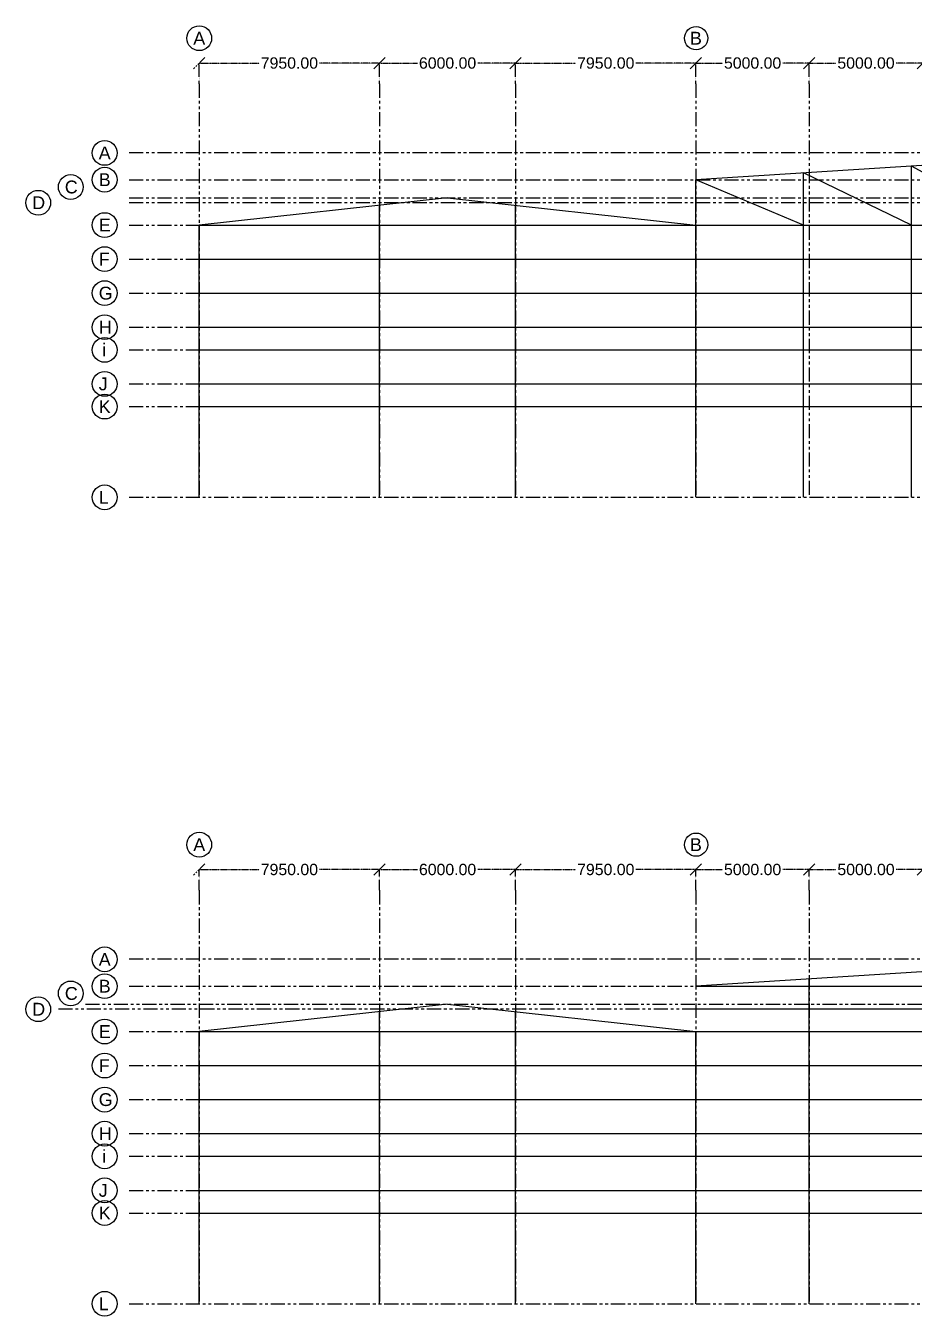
# Model space of a CAD drawing. Header units: inches. Extents: x 8519 to 881470, y -4476 to 84370.
# Drawn here: x 382475 to 421648, y -541 to 56336 of the extents above; entities that cross this region are included whole.
import ezdxf

# ---------------------------------------------------------------- set-up
doc = ezdxf.new("R2010")
doc.units = ezdxf.units.IN
doc.header["$MEASUREMENT"] = 0
doc.header["$PDMODE"] = 34
doc.linetypes.add('ACAD_ISO03W100', pattern=[30, 12, -18])
doc.linetypes.add('PHANTOM2', pattern=[1.25, 0.625, -0.125, 0.125, -0.125, 0.125, -0.125])
for name, color, linetype in [('axis', 8, 'PHANTOM2'), ('dimensions', 1, 'PHANTOM2'), ('initial layout', 7, 'Continuous'), ('text', 3, 'Continuous')]:
    doc.layers.add(name, color=color, linetype=linetype)
doc.styles.get("Standard").update_dxf_attribs({"font": 'arial.ttf'})
doc.dimstyles.new('Dim_1', dxfattribs={"dimtxt": 500, "dimasz": 500, "dimexe": 0.0625, "dimexo": 0.0625, "dimgap": 100, "dimtad": 0, "dimtih": 1, "dimtoh": 1, "dimzin": 0, "dimdsep": 46, "dimtxsty": 'Standard', "dimblk": 'OBLIQUE', "dimcen": 0.09, "dimclrd": 256, "dimclre": 256, "dimclrt": 256, "dimadec": 0, "dimazin": 0, "dimtfac": 1, "dimtofl": 0, "dimtmove": 0, "dimatfit": 3, "dimfxl": 1, "dimtfillclr": 256, "dimtolj": 1, "dimtzin": 0, "dimlwe": -1, "dimarcsym": 0})

# ---------------------------------------------------------------- blocks, each defined once
blk = doc.blocks.new('_Oblique')
at = {"color": 0, "linetype": 'ByBlock', "lineweight": -2}
blk.add_line((-0.5, -0.5), (0.5, 0.5), dxfattribs=at)
blk = doc.blocks.new('*D153')
at = {"layer": 'Defpoints', "color": 0, "transparency": 16777216}
for p in [(390123, 19146), (390123, 18235), (398073, 18235)]:
    blk.add_point(p, dxfattribs=at)
at = {"layer": 'dimensions', "linetype": 'ACAD_ISO03W100', "transparency": 16777216}
for p, q in [((390123, 18235), (390123, 19146)), ((398073, 18235), (398073, 19146))]:
    blk.add_line(p, q, dxfattribs=at)
at = {"layer": 'dimensions', "lineweight": -2, "transparency": 16777216}
for p, q in [((390123, 19146), (392769, 19146)), ((398073, 19146), (395427, 19146))]:
    blk.add_line(p, q, dxfattribs=at)
at = {"layer": 'dimensions', "lineweight": -2, "transparency": 16777216, "xscale": 500, "yscale": 500, "zscale": 500, "rotation": 180}
blk.add_blockref('_Oblique', (390123, 19146), dxfattribs=at)
at = {"layer": 'dimensions', "lineweight": -2, "transparency": 16777216, "xscale": 500, "yscale": 500, "zscale": 500}
blk.add_blockref('_Oblique', (398073, 19146), dxfattribs=at)
at = {"layer": 'dimensions', "transparency": 16777216, "insert": (394098, 19146), "char_height": 500, "attachment_point": 5}
blk.add_mtext('\\A1;7950.00', dxfattribs=at)
blk = doc.blocks.new('*D154')
at = {"layer": 'Defpoints', "color": 0, "transparency": 16777216}
for p in [(398073, 19146), (398073, 18235), (404073, 18235)]:
    blk.add_point(p, dxfattribs=at)
at = {"layer": 'dimensions', "linetype": 'ACAD_ISO03W100', "transparency": 16777216}
for p, q in [((398073, 18235), (398073, 19146)), ((404073, 18235), (404073, 19146))]:
    blk.add_line(p, q, dxfattribs=at)
at = {"layer": 'dimensions', "lineweight": -2, "transparency": 16777216}
for p, q in [((398073, 19146), (399740, 19146)), ((404073, 19146), (402406, 19146))]:
    blk.add_line(p, q, dxfattribs=at)
at = {"layer": 'dimensions', "lineweight": -2, "transparency": 16777216, "xscale": 500, "yscale": 500, "zscale": 500, "rotation": 180}
blk.add_blockref('_Oblique', (398073, 19146), dxfattribs=at)
at = {"layer": 'dimensions', "lineweight": -2, "transparency": 16777216, "xscale": 500, "yscale": 500, "zscale": 500}
blk.add_blockref('_Oblique', (404073, 19146), dxfattribs=at)
at = {"layer": 'dimensions', "transparency": 16777216, "insert": (401073, 19146), "char_height": 500, "attachment_point": 5}
blk.add_mtext('\\A1;6000.00', dxfattribs=at)
blk = doc.blocks.new('*D155')
at = {"layer": 'Defpoints', "color": 0, "transparency": 16777216}
for p in [(404073, 19146), (404073, 18235), (412023, 18235)]:
    blk.add_point(p, dxfattribs=at)
at = {"layer": 'dimensions', "linetype": 'ACAD_ISO03W100', "transparency": 16777216}
for p, q in [((404073, 18235), (404073, 19146)), ((412023, 18235), (412023, 19146))]:
    blk.add_line(p, q, dxfattribs=at)
at = {"layer": 'dimensions', "lineweight": -2, "transparency": 16777216}
for p, q in [((404073, 19146), (406719, 19146)), ((412023, 19146), (409377, 19146))]:
    blk.add_line(p, q, dxfattribs=at)
at = {"layer": 'dimensions', "lineweight": -2, "transparency": 16777216, "xscale": 500, "yscale": 500, "zscale": 500, "rotation": 180}
blk.add_blockref('_Oblique', (404073, 19146), dxfattribs=at)
at = {"layer": 'dimensions', "lineweight": -2, "transparency": 16777216, "xscale": 500, "yscale": 500, "zscale": 500}
blk.add_blockref('_Oblique', (412023, 19146), dxfattribs=at)
at = {"layer": 'dimensions', "transparency": 16777216, "insert": (408048, 19146), "char_height": 500, "attachment_point": 5}
blk.add_mtext('\\A1;7950.00', dxfattribs=at)
blk = doc.blocks.new('*D156')
at = {"layer": 'Defpoints', "color": 0, "transparency": 16777216}
for p in [(412023, 19146), (412023, 18235), (417023, 18235)]:
    blk.add_point(p, dxfattribs=at)
at = {"layer": 'dimensions', "linetype": 'ACAD_ISO03W100', "transparency": 16777216}
for p, q in [((412023, 18235), (412023, 19146)), ((417023, 18235), (417023, 19146))]:
    blk.add_line(p, q, dxfattribs=at)
at = {"layer": 'dimensions', "lineweight": -2, "transparency": 16777216}
for p, q in [((412023, 19146), (413192, 19146)), ((417023, 19146), (415854, 19146))]:
    blk.add_line(p, q, dxfattribs=at)
at = {"layer": 'dimensions', "lineweight": -2, "transparency": 16777216, "xscale": 500, "yscale": 500, "zscale": 500, "rotation": 180}
blk.add_blockref('_Oblique', (412023, 19146), dxfattribs=at)
at = {"layer": 'dimensions', "lineweight": -2, "transparency": 16777216, "xscale": 500, "yscale": 500, "zscale": 500}
blk.add_blockref('_Oblique', (417023, 19146), dxfattribs=at)
at = {"layer": 'dimensions', "transparency": 16777216, "insert": (414523, 19146), "char_height": 500, "attachment_point": 5}
blk.add_mtext('\\A1;5000.00', dxfattribs=at)
blk = doc.blocks.new('*D157')
at = {"layer": 'Defpoints', "color": 0, "transparency": 16777216}
for p in [(417023, 19146), (417023, 18235), (422023, 18235)]:
    blk.add_point(p, dxfattribs=at)
at = {"layer": 'dimensions', "linetype": 'ACAD_ISO03W100', "transparency": 16777216}
for p, q in [((417023, 18235), (417023, 19146)), ((422023, 18235), (422023, 19146))]:
    blk.add_line(p, q, dxfattribs=at)
at = {"layer": 'dimensions', "lineweight": -2, "transparency": 16777216}
for p, q in [((417023, 19146), (418192, 19146)), ((422023, 19146), (420854, 19146))]:
    blk.add_line(p, q, dxfattribs=at)
at = {"layer": 'dimensions', "lineweight": -2, "transparency": 16777216, "xscale": 500, "yscale": 500, "zscale": 500, "rotation": 180}
blk.add_blockref('_Oblique', (417023, 19146), dxfattribs=at)
at = {"layer": 'dimensions', "lineweight": -2, "transparency": 16777216, "xscale": 500, "yscale": 500, "zscale": 500}
blk.add_blockref('_Oblique', (422023, 19146), dxfattribs=at)
at = {"layer": 'dimensions', "transparency": 16777216, "insert": (419523, 19146), "char_height": 500, "attachment_point": 5}
blk.add_mtext('\\A1;5000.00', dxfattribs=at)
blk = doc.blocks.new('*D189')
at = {"layer": 'Defpoints', "color": 0, "transparency": 16777216}
for p in [(398073, 54693), (390123, 53782), (398073, 53782)]:
    blk.add_point(p, dxfattribs=at)
at = {"layer": 'dimensions', "linetype": 'ACAD_ISO03W100', "transparency": 16777216}
for p, q in [((390123, 53783), (390123, 54693)), ((398073, 53783), (398073, 54693))]:
    blk.add_line(p, q, dxfattribs=at)
at = {"layer": 'dimensions', "lineweight": -2, "transparency": 16777216}
for p, q in [((390123, 54693), (392769, 54693)), ((398073, 54693), (395427, 54693))]:
    blk.add_line(p, q, dxfattribs=at)
at = {"layer": 'dimensions', "lineweight": -2, "transparency": 16777216, "xscale": 500, "yscale": 500, "zscale": 500, "rotation": 180}
blk.add_blockref('_Oblique', (390123, 54693), dxfattribs=at)
at = {"layer": 'dimensions', "lineweight": -2, "transparency": 16777216, "xscale": 500, "yscale": 500, "zscale": 500}
blk.add_blockref('_Oblique', (398073, 54693), dxfattribs=at)
at = {"layer": 'dimensions', "transparency": 16777216, "insert": (394098, 54693), "char_height": 500, "attachment_point": 5}
blk.add_mtext('\\A1;7950.00', dxfattribs=at)
blk = doc.blocks.new('*D167')
at = {"layer": 'Defpoints', "color": 0, "transparency": 16777216}
for p in [(404073, 54693), (398073, 53782), (404073, 53782)]:
    blk.add_point(p, dxfattribs=at)
at = {"layer": 'dimensions', "linetype": 'ACAD_ISO03W100', "transparency": 16777216}
for p, q in [((398073, 53783), (398073, 54693)), ((404073, 53783), (404073, 54693))]:
    blk.add_line(p, q, dxfattribs=at)
at = {"layer": 'dimensions', "lineweight": -2, "transparency": 16777216}
for p, q in [((398073, 54693), (399740, 54693)), ((404073, 54693), (402406, 54693))]:
    blk.add_line(p, q, dxfattribs=at)
at = {"layer": 'dimensions', "lineweight": -2, "transparency": 16777216, "xscale": 500, "yscale": 500, "zscale": 500, "rotation": 180}
blk.add_blockref('_Oblique', (398073, 54693), dxfattribs=at)
at = {"layer": 'dimensions', "lineweight": -2, "transparency": 16777216, "xscale": 500, "yscale": 500, "zscale": 500}
blk.add_blockref('_Oblique', (404073, 54693), dxfattribs=at)
at = {"layer": 'dimensions', "transparency": 16777216, "insert": (401073, 54693), "char_height": 500, "attachment_point": 5}
blk.add_mtext('\\A1;6000.00', dxfattribs=at)
blk = doc.blocks.new('*D168')
at = {"layer": 'Defpoints', "color": 0, "transparency": 16777216}
for p in [(412023, 54693), (404073, 53782), (412023, 53782)]:
    blk.add_point(p, dxfattribs=at)
at = {"layer": 'dimensions', "linetype": 'ACAD_ISO03W100', "transparency": 16777216}
for p, q in [((404073, 53783), (404073, 54693)), ((412023, 53783), (412023, 54693))]:
    blk.add_line(p, q, dxfattribs=at)
at = {"layer": 'dimensions', "lineweight": -2, "transparency": 16777216}
for p, q in [((404073, 54693), (406719, 54693)), ((412023, 54693), (409377, 54693))]:
    blk.add_line(p, q, dxfattribs=at)
at = {"layer": 'dimensions', "lineweight": -2, "transparency": 16777216, "xscale": 500, "yscale": 500, "zscale": 500, "rotation": 180}
blk.add_blockref('_Oblique', (404073, 54693), dxfattribs=at)
at = {"layer": 'dimensions', "lineweight": -2, "transparency": 16777216, "xscale": 500, "yscale": 500, "zscale": 500}
blk.add_blockref('_Oblique', (412023, 54693), dxfattribs=at)
at = {"layer": 'dimensions', "transparency": 16777216, "insert": (408048, 54693), "char_height": 500, "attachment_point": 5}
blk.add_mtext('\\A1;7950.00', dxfattribs=at)
blk = doc.blocks.new('*D169')
at = {"layer": 'Defpoints', "color": 0, "transparency": 16777216}
for p in [(417023, 54693), (412023, 53782), (417023, 53782)]:
    blk.add_point(p, dxfattribs=at)
at = {"layer": 'dimensions', "linetype": 'ACAD_ISO03W100', "transparency": 16777216}
for p, q in [((412023, 53783), (412023, 54693)), ((417023, 53783), (417023, 54693))]:
    blk.add_line(p, q, dxfattribs=at)
at = {"layer": 'dimensions', "lineweight": -2, "transparency": 16777216}
for p, q in [((412023, 54693), (413192, 54693)), ((417023, 54693), (415854, 54693))]:
    blk.add_line(p, q, dxfattribs=at)
at = {"layer": 'dimensions', "lineweight": -2, "transparency": 16777216, "xscale": 500, "yscale": 500, "zscale": 500, "rotation": 180}
blk.add_blockref('_Oblique', (412023, 54693), dxfattribs=at)
at = {"layer": 'dimensions', "lineweight": -2, "transparency": 16777216, "xscale": 500, "yscale": 500, "zscale": 500}
blk.add_blockref('_Oblique', (417023, 54693), dxfattribs=at)
at = {"layer": 'dimensions', "transparency": 16777216, "insert": (414523, 54693), "char_height": 500, "attachment_point": 5}
blk.add_mtext('\\A1;5000.00', dxfattribs=at)
blk = doc.blocks.new('*D170')
at = {"layer": 'Defpoints', "color": 0, "transparency": 16777216}
for p in [(422023, 54693), (417023, 53782), (422023, 53782)]:
    blk.add_point(p, dxfattribs=at)
at = {"layer": 'dimensions', "linetype": 'ACAD_ISO03W100', "transparency": 16777216}
for p, q in [((417023, 53783), (417023, 54693)), ((422023, 53783), (422023, 54693))]:
    blk.add_line(p, q, dxfattribs=at)
at = {"layer": 'dimensions', "lineweight": -2, "transparency": 16777216}
for p, q in [((417023, 54693), (418192, 54693)), ((422023, 54693), (420854, 54693))]:
    blk.add_line(p, q, dxfattribs=at)
at = {"layer": 'dimensions', "lineweight": -2, "transparency": 16777216, "xscale": 500, "yscale": 500, "zscale": 500, "rotation": 180}
blk.add_blockref('_Oblique', (417023, 54693), dxfattribs=at)
at = {"layer": 'dimensions', "lineweight": -2, "transparency": 16777216, "xscale": 500, "yscale": 500, "zscale": 500}
blk.add_blockref('_Oblique', (422023, 54693), dxfattribs=at)
at = {"layer": 'dimensions', "transparency": 16777216, "insert": (419523, 54693), "char_height": 500, "attachment_point": 5}
blk.add_mtext('\\A1;5000.00', dxfattribs=at)

msp = doc.modelspace()

# ---------------------------------------------------------------- linework, layer by layer
at = {"layer": 'axis', "ltscale": 1000}
for p, q in [((390123.077, 53782.443), (390123.077, 35552.621)), ((398073.077, 53782.443), (398073.077, 35552.621)), ((404073.077, 53782.443), (404073.077, 35552.621)), ((412023.077, 53782.443), (412023.077, 35552.621)), ((417023.077, 53782.443), (417023.077, 35552.621)), ((387027.327, 50752.621), (475763.541, 50752.621)), ((387027.327, 49552.621), (475763.541, 49552.621)), ((387027.327, 48752.621), (475763.541, 48752.621)), ((387027.327, 48552.621), (475763.541, 48552.621)), ((387027.327, 47552.621), (475763.541, 47552.621)), ((387027.327, 46052.621), (475763.541, 46052.621)), ((387027.327, 44552.621), (475763.541, 44552.621)), ((387027.327, 43052.621), (475763.541, 43052.621)), ((387027.327, 42052.621), (475763.541, 42052.621)), ((387027.327, 40552.621), (475763.541, 40552.621)), ((387027.327, 39552.621), (475763.541, 39552.621)), ((387027.327, 35552.621), (475763.541, 35552.621)), ((390123.077, 18235.131), (390123.077, 5.309)), ((398073.077, 18235.131), (398073.077, 5.309)), ((404073.077, 18235.131), (404073.077, 5.309)), ((412023.077, 18235.131), (412023.077, 5.309)), ((417023.077, 18235.131), (417023.077, 5.309)), ((387027.327, 15205.309), (475763.541, 15205.309)), ((387027.327, 14005.309), (475763.541, 14005.309)), ((385106.56, 13205.309), (475763.541, 13205.309)), ((383913.686, 13005.309), (475763.541, 13005.309)), ((387027.327, 12005.309), (475763.541, 12005.309)), ((387027.327, 10505.309), (475763.541, 10505.309)), ((387027.327, 9005.309), (475763.541, 9005.309)), ((387027.327, 7505.309), (475763.541, 7505.309)), ((387027.327, 6505.309), (475763.541, 6505.309)), ((387027.327, 5005.309), (475763.541, 5005.309)), ((387027.327, 4005.309), (475763.541, 4005.309)), ((387027.327, 5.309), (475763.541, 5.309))]:
    msp.add_line(p, q, dxfattribs=at)
at = {"layer": 'initial layout'}
for p, q in [((431023.077, 50752.621), (412023.077, 49552.621)), ((421523.077, 47552.621), (421523.077, 50152.621)), ((426273.077, 47552.621), (421523.077, 50152.621)), ((412023.077, 47552.621), (412023.077, 49552.621)), ((416773.077, 47552.621), (412023.077, 49552.621)), ((416773.077, 47552.621), (416773.077, 49852.621)), ((421523.077, 47552.621), (416773.077, 49852.621)), ((401073.077, 48752.621), (390123.077, 47552.621)), ((398073.077, 35552.621), (398073.077, 48423.854)), ((401073.077, 48752.621), (412023.077, 47552.621)), ((404073.077, 35552.621), (404073.077, 48423.854)), ((390123.077, 35552.621), (390123.077, 47552.621)), ((390123.077, 47552.621), (412023.077, 47552.621)), ((412023.077, 35552.621), (412023.077, 47552.621)), ((412023.077, 47552.621), (431023.077, 47552.621)), ((416773.077, 35552.621), (416773.077, 47552.621)), ((421523.077, 35552.621), (421523.077, 47552.621)), ((390123.077, 46052.621), (412023.077, 46052.621)), ((412023.077, 46052.621), (450023.077, 46052.621)), ((390123.077, 44552.621), (412023.077, 44552.621)), ((412023.077, 44552.621), (450023.077, 44552.621)), ((390123.077, 43052.621), (412023.077, 43052.621)), ((412023.077, 43052.621), (450023.077, 43052.621)), ((390123.077, 42052.621), (412023.077, 42052.621)), ((412023.077, 42052.621), (450023.077, 42052.621)), ((390123.077, 40552.621), (412023.077, 40552.621)), ((412023.077, 40552.621), (450023.077, 40552.621)), ((390123.077, 39552.621), (412023.077, 39552.621)), ((412023.077, 39552.621), (450023.077, 39552.621)), ((431023.077, 15205.309), (412023.077, 14005.309)), ((417023.077, 5.309), (417023.077, 14321.098)), ((412023.077, 14005.309), (450023.077, 14005.309)), ((401073.077, 13205.309), (390123.077, 12005.309)), ((401073.077, 13205.309), (412023.077, 12005.309)), ((398073.077, 5.309), (398073.077, 12876.542)), ((404073.077, 5.309), (404073.077, 12876.542)), ((412023.077, 13005.309), (450023.077, 13005.309)), ((390123.077, 5.309), (390123.077, 12005.309)), ((390123.077, 12005.309), (412023.077, 12005.309)), ((412023.077, 5.309), (412023.077, 12005.309)), ((412023.077, 12005.309), (450023.077, 12005.309)), ((390123.077, 10505.309), (412023.077, 10505.309)), ((412023.077, 10505.309), (450023.077, 10505.309)), ((390123.077, 9005.309), (412023.077, 9005.309)), ((412023.077, 9005.309), (450023.077, 9005.309)), ((390123.077, 7505.309), (412023.077, 7505.309)), ((412023.077, 7505.309), (450023.077, 7505.309)), ((390123.077, 6505.309), (412023.077, 6505.309)), ((412023.077, 6505.309), (450023.077, 6505.309)), ((390123.077, 5005.309), (412023.077, 5005.309)), ((412023.077, 5005.309), (450023.077, 5005.309)), ((390123.077, 4005.309), (412023.077, 4005.309)), ((412023.077, 4005.309), (450023.077, 4005.309))]:
    msp.add_line(p, q, dxfattribs=at)
at = {"layer": 'text'}
for centre, radius in [((390123.077, 55789.815), 546.492), ((412030.975, 55789.815), 512.583), ((385954.228, 50733.837), 546.492), ((385954.228, 49552.621), 546.492), ((384459.475, 49232.897), 546.492), ((383021.821, 48537.307), 546.492), ((385954.228, 47552.621), 546.492), ((385954.228, 46052.621), 546.492), ((385954.228, 44552.621), 546.492), ((385954.228, 43052.621), 546.492), ((385954.228, 42052.621), 546.492), ((385954.228, 40552.621), 546.492), ((385954.228, 39552.621), 546.492), ((385954.228, 35552.621), 546.492), ((390123.077, 20242.502), 546.492), ((412030.975, 20242.502), 512.583), ((385954.228, 15186.524), 546.492), ((384459.475, 13685.585), 546.492), ((385954.228, 14005.309), 546.492), ((383021.821, 12989.995), 546.492), ((385954.228, 12005.309), 546.492), ((385954.228, 10505.309), 546.492), ((385954.228, 9005.309), 546.492), ((385954.228, 7505.309), 546.492), ((385954.228, 6505.309), 546.492), ((385954.228, 5005.309), 546.492), ((385954.228, 4005.309), 546.492), ((385954.228, 5.309), 546.492)]:
    msp.add_circle(centre, radius, dxfattribs=at)

# ---------------------------------------------------------------- texts
for s, p in [('A', (389859.929, 55507.403)), ('B', (411759.929, 55507.403)), ('A', (385691.08, 50451.425)), ('C', (384196.327, 48950.485)), ('B', (385691.08, 49270.209)), ('D', (382758.673, 48254.896)), ('E', (385691.08, 47270.209)), ('F', (385691.08, 45770.209)), ('G', (385691.08, 44270.209)), ('H', (385691.08, 42770.209)), ('i', (385845.128, 41770.072)), ('J', (385691.08, 40270.209)), ('K', (385691.08, 39270.209)), ('L', (385691.08, 35270.209)), ('A', (389859.929, 19960.09)), ('B', (411759.929, 19960.09)), ('A', (385691.08, 14904.112)), ('B', (385691.08, 13722.897)), ('C', (384196.327, 13403.173)), ('D', (382758.673, 12707.583)), ('E', (385691.08, 11722.897)), ('F', (385691.08, 10222.897)), ('G', (385691.08, 8722.897)), ('H', (385691.08, 7222.897)), ('i', (385845.128, 6222.76)), ('J', (385691.08, 4722.897)), ('K', (385691.08, 3722.897)), ('L', (385691.08, -277.103))]:
    msp.add_text(s, height=564.824, dxfattribs=at).set_placement(p)

# ---------------------------------------------------------------- dimensions: what is measured, and where the dimension line sits
at = {"layer": 'dimensions'}
for base, p1, p2, picture, middle in [((398073.077, 54693.353), (390123.077, 53782.443), (398073.077, 53782.443), '*D189', (394098.077, 54693.353)), ((404073.077, 54693.353), (398073.077, 53782.443), (404073.077, 53782.443), '*D167', (401073.077, 54693.353)), ((412023.077, 54693.353), (404073.077, 53782.443), (412023.077, 53782.443), '*D168', (408048.077, 54693.353)), ((417023.077, 54693.353), (412023.077, 53782.443), (417023.077, 53782.443), '*D169', (414523.077, 54693.353)), ((422023.077, 54693.353), (417023.077, 53782.443), (422023.077, 53782.443), '*D170', (419523.077, 54693.353)), ((390123.077, 19146.041), (398073.077, 18235.131), (390123.077, 18235.131), '*D153', (394098.077, 19146.041)), ((398073.077, 19146.041), (404073.077, 18235.131), (398073.077, 18235.131), '*D154', (401073.077, 19146.041)), ((404073.077, 19146.041), (412023.077, 18235.131), (404073.077, 18235.131), '*D155', (408048.077, 19146.041)), ((412023.077, 19146.041), (417023.077, 18235.131), (412023.077, 18235.131), '*D156', (414523.077, 19146.041)), ((417023.077, 19146.041), (422023.077, 18235.131), (417023.077, 18235.131), '*D157', (419523.077, 19146.041))]:
    dim = msp.add_linear_dim(base=base, p1=p1, p2=p2, dimstyle='Dim_1', dxfattribs=at)
    dim.commit()
    dim.dimension.update_dxf_attribs({"geometry": picture, "text_midpoint": middle})

doc.saveas('drawing.dxf')
